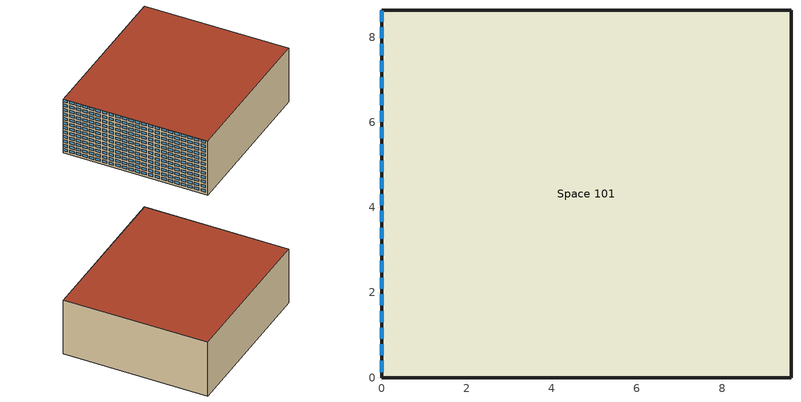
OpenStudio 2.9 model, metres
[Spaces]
Space 101
 floor adiabatic: 9.62,8.63 9.62,0 0,0 0,8.63 z0
 wall outside: 0,8.63 0,0 9.62,0 9.62,8.63 0,8.63 z0:3.5
 window: 0,0.39 0,0.13 / 0,0.78 0,0.52 / 0,1.18 0,0.92 / 0,1.56 0,1.3 / 0,1.96 0,1.7 / 0,2.35 0,2.09 / 0,2.74 0,2.48 / 0,3.13 0,2.87 / 0,3.92 0,3.66 / 0,4.31 0,4.05 / 0,4.7 0,4.44 / 0,5.09 0,4.83 / 0,5.49 0,5.23 / 0,5.88 0,5.62 / 0,6.27 0,6.01 / 0,6.66 0,6.4 / 0,7.06 0,6.8 / 0,7.45 0,7.19 / 0,7.84 0,7.58 / 0,8.23 0,7.97 / 0,8.62 0,8.36 z0.14:0.29; 0,0.39 0,0.13 / 0,0.78 0,0.52 z0.43:0.58; 0,0.39 0,0.13 / 0,0.78 0,0.52 z0.72:0.87; 0,0.39 0,0.13 / 0,0.78 0,0.52 z1.02:1.17; 0,0.39 0,0.13 / 0,0.78 0,0.52 z1.31:1.46; 0,0.39 0,0.13 / 0,0.78 0,0.52 z1.6:1.75; 0,0.39 0,0.13 / 0,0.78 0,0.52 z1.89:2.04; 0,0.39 0,0.13 / 0,0.78 0,0.52 z2.18:2.33; 0,0.39 0,0.13 / 0,0.78 0,0.52 z2.47:2.62; 0,0.39 0,0.13 / 0,0.78 0,0.52 z2.77:2.92; 0,0.39 0,0.13 / 0,0.78 0,0.52 z3.06:3.21; 0,1.17 0,0.91 / 0,1.56 0,1.3 / 0,1.96 0,1.7 / 0,2.74 0,2.48 / 0,2.35 0,2.09 / 0,3.13 0,2.87 / 0,3.53 0,3.27 / 0,3.92 0,3.66 / 0,4.7 0,4.44 / 0,5.09 0,4.83 / 0,5.49 0,5.23 / 0,5.88 0,5.62 / 0,6.27 0,6.01 / 0,6.66 0,6.4 / 0,7.06 0,6.8 / 0,7.45 0,7.19 / 0,7.84 0,7.58 / 0,8.23 0,7.97 / 0,8.62 0,8.36 z0.42:0.57; 0,1.17 0,0.91 / 0,1.56 0,1.3 / 0,1.96 0,1.7 / 0,2.35 0,2.09 / 0,2.72 0,2.48 / 0,3.13 0,2.87 / 0,3.53 0,3.27 / 0,3.92 0,3.66 / 0,4.31 0,4.05 / 0,4.7 0,4.44 / 0,5.09 0,4.83 / 0,5.49 0,5.23 / 0,5.88 0,5.62 / 0,6.27 0,6.01 / 0,6.66 0,6.4 / 0,7.06 0,6.8 / 0,7.45 0,7.19 / 0,7.84 0,7.58 / 0,8.23 0,7.97 / 0,8.62 0,8.36 z0.71:0.86; 0,1.17 0,0.91 / 0,1.56 0,1.3 / 0,1.96 0,1.7 / 0,2.74 0,2.48 / 0,2.35 0,2.09 / 0,3.13 0,2.87 / 0,3.53 0,3.27 / 0,3.92 0,3.66 / 0,4.31 0,4.05 / 0,4.7 0,4.44 / 0,5.09 0,4.83 / 0,5.49 0,5.23 / 0,5.88 0,5.62 / 0,6.27 0,6.01 / 0,6.66 0,6.4 / 0,7.06 0,6.8 / 0,7.45 0,7.19 / 0,7.84 0,7.58 / 0,8.23 0,7.97 / 0,8.62 0,8.36 z1.01:1.16; 0,1.17 0,0.91 / 0,1.56 0,1.3 / 0,1.96 0,1.7 / 0,2.35 0,2.09 / 0,2.74 0,2.48 / 0,3.13 0,2.87 / 0,3.53 0,3.27 / 0,3.92 0,3.66 / 0,4.31 0,4.05 / 0,4.7 0,4.44 / 0,5.09 0,4.83 / 0,5.49 0,5.23 / 0,5.88 0,5.62 / 0,6.27 0,6.01 / 0,6.66 0,6.4 / 0,7.06 0,6.8 / 0,7.45 0,7.19 / 0,7.84 0,7.58 / 0,8.23 0,7.97 / 0,8.62 0,8.36 z1.3:1.45; 0,1.17 0,0.91 / 0,1.56 0,1.3 / 0,1.96 0,1.7 / 0,2.74 0,2.48 / 0,2.35 0,2.09 / 0,3.13 0,2.87 / 0,3.53 0,3.27 / 0,3.92 0,3.66 / 0,4.31 0,4.05 / 0,4.7 0,4.44 / 0,5.09 0,4.83 / 0,5.49 0,5.23 / 0,5.88 0,5.62 / 0,6.27 0,6.01 / 0,6.66 0,6.4 / 0,7.06 0,6.8 / 0,7.45 0,7.19 / 0,7.84 0,7.58 / 0,8.23 0,7.97 / 0,8.62 0,8.36 z1.59:1.74; 0,1.17 0,0.91 / 0,1.56 0,1.3 / 0,1.96 0,1.7 / 0,2.35 0,2.09 / 0,2.74 0,2.48 / 0,3.13 0,2.87 / 0,3.53 0,3.27 / 0,3.92 0,3.66 / 0,4.31 0,4.05 / 0,4.7 0,4.44 / 0,5.09 0,4.83 / 0,5.49 0,5.23 / 0,5.88 0,5.62 / 0,6.27 0,6.01 / 0,6.66 0,6.4 / 0,7.06 0,6.8 / 0,7.45 0,7.19 / 0,7.84 0,7.58 / 0,8.23 0,7.97 / 0,8.62 0,8.36 z1.88:2.03; 0,1.17 0,0.91 / 0,1.56 0,1.3 / 0,1.96 0,1.7 / 0,2.35 0,2.09 / 0,2.74 0,2.48 / 0,3.13 0,2.87 / 0,3.53 0,3.27 / 0,3.92 0,3.66 / 0,4.31 0,4.05 / 0,4.7 0,4.44 / 0,5.09 0,4.83 / 0,5.49 0,5.23 / 0,5.88 0,5.62 / 0,6.27 0,6.01 / 0,6.66 0,6.4 / 0,7.06 0,6.8 / 0,7.45 0,7.19 / 0,7.84 0,7.58 / 0,8.23 0,7.97 / 0,8.62 0,8.36 z2.17:2.32; 0,1.17 0,0.91 / 0,1.56 0,1.3 / 0,1.96 0,1.7 / 0,2.35 0,2.09 / 0,2.74 0,2.48 / 0,3.13 0,2.87 / 0,3.53 0,3.27 / 0,3.92 0,3.66 / 0,4.31 0,4.05 / 0,4.7 0,4.44 / 0,5.09 0,4.83 / 0,5.49 0,5.23 / 0,5.88 0,5.62 / 0,6.27 0,6.01 / 0,6.66 0,6.4 / 0,7.06 0,6.8 / 0,7.45 0,7.19 / 0,7.84 0,7.58 / 0,8.23 0,7.97 / 0,8.62 0,8.36 z2.46:2.61; 0,1.17 0,0.91 / 0,1.56 0,1.3 / 0,1.96 0,1.7 / 0,2.35 0,2.09 / 0,2.74 0,2.48 / 0,3.13 0,2.87 / 0,3.53 0,3.27 / 0,3.92 0,3.66 / 0,4.31 0,4.05 / 0,4.7 0,4.44 / 0,5.09 0,4.83 / 0,5.49 0,5.23 / 0,5.88 0,5.62 / 0,6.27 0,6.01 / 0,6.66 0,6.4 / 0,7.06 0,6.8 / 0,7.45 0,7.19 / 0,7.84 0,7.58 / 0,8.23 0,7.97 / 0,8.62 0,8.36 z2.76:2.91; 0,1.17 0,0.91 / 0,1.56 0,1.3 / 0,1.96 0,1.7 / 0,2.35 0,2.09 / 0,2.74 0,2.48 / 0,3.13 0,2.87 / 0,3.53 0,3.27 / 0,3.92 0,3.66 / 0,4.31 0,4.05 / 0,4.7 0,4.44 / 0,5.09 0,4.83 / 0,5.49 0,5.23 / 0,5.88 0,5.62 / 0,6.27 0,6.01 / 0,6.66 0,6.4 / 0,7.06 0,6.8 / 0,7.45 0,7.19 / 0,7.84 0,7.58 / 0,8.23 0,7.97 / 0,8.62 0,8.36 z3.05:3.2; 0,3.53 0,3.27 z0.14:0.3; 0,4.31 0,4.05 z0.42:0.58; 0,8.62 0,8.36 / 0,8.23 0,7.97 / 0,7.84 0,7.58 / 0,7.45 0,7.19 / 0,7.06 0,6.8 / 0,6.66 0,6.4 / 0,6.27 0,6.01 / 0,5.88 0,5.62 / 0,5.49 0,5.23 / 0,5.09 0,4.83 / 0,4.7 0,4.44 / 0,4.31 0,4.05 / 0,3.92 0,3.66 / 0,3.53 0,3.27 / 0,3.13 0,2.87 / 0,2.74 0,2.48 / 0,2.35 0,2.09 / 0,1.96 0,1.7 / 0,1.56 0,1.3 / 0,1.17 0,0.91 / 0,0.78 0,0.52 / 0,0.39 0,0.13 z3.34:3.49
 roof outside: 9.62,0 9.62,8.63 0,8.63 0,0 z3.5
[Building]
Building 1: Space Type=189.1-2009 - Office - OpenOffice - CZ4-8; Default Construction Set=189.1-2009 - CZ5 - Office
[Site]
Site 1
[ClimateZones]
Climate Zone Institution Name 1=ASHRAE; Climate Zone Document Name 1=ANSI/ASHRAE Standard 169; Climate Zone Document Year 1=2006; Climate Zone Institution Name 2=CEC; Climate Zone Document Name 2=California Climate Zone Descriptions; Climate Zone Document Year 2=1995
[DefaultConstructionSet]
189.1-2009 - CZ5 - Office: Default Exterior Surface Constructions=Default Surface Constructions 13; Default Interior Surface Constructions=Default Surface Constructions 14; Default Ground Contact Surface Constructions=Default Surface Constructions 15; Default Exterior SubSurface Constructions=Default Sub Surface Constructions 9; Default Interior SubSurface Constructions=Default Sub Surface Constructions 10; Interior Partition Construction=Interior Partition
[DefaultSurfaceConstructions]
Name | Floor Construction | Wall Construction | Roof Ceiling Construction
Default Surface Constructions 13 | ExtSlabCarpet 4in ClimateZone 1-8 | ASHRAE 189.1-2009 ExtWall Mass ClimateZone 5 | ASHRAE 189.1-2009 ExtRoof IEAD ClimateZone 2-5
Default Surface Constructions 14 | Interior Floor | Interior Wall | Interior Ceiling
Default Surface Constructions 15 | ExtSlabCarpet 4in ClimateZone 1-8 | ExtSlabCarpet 4in ClimateZone 1-8 | ExtSlabCarpet 4in ClimateZone 1-8
[Construction]
ExtSlabCarpet 4in ClimateZone 1-8: MAT-CC05 4 HW CONCRETE, CP02 CARPET PAD
Interior Floor: F16 Acoustic tile, F05 Ceiling air space resistance, M11 100mm lightweight concrete
Interior Wall: G01a 19mm gypsum board, F04 Wall air space resistance, G01a 19mm gypsum board
Interior Ceiling: M11 100mm lightweight concrete, F05 Ceiling air space resistance, F16 Acoustic tile
Exterior Door: F08 Metal surface, I01 25mm insulation board
Interior Window: Clear 3mm
Interior Door; Interior Partition: G05 25mm wood
ASHRAE 189.1-2009 ExtRoof IEAD ClimateZone 2-5: Roof Membrane, Roof Insulation [21], Metal Decking
ASHRAE 189.1-2009 ExtWindow ClimateZone 4-5: Theoretical Glass [207]
ASHRAE 189.1-2009 ExtWall Mass ClimateZone 5: 1IN Stucco, 8IN Concrete HW, Wall Insulation [40], 1/2IN Gypsum
[Material] Thermal Absorptance=0.9
Name | Roughness | Thickness {m} | Conductivity {W/m-K} | Density {kg/m3} | Specific Heat {J/kg-K} | Solar Absorptance | Visible Absorptance
MAT-CC05 4 HW CONCRETE | Rough | 0.1016 | 1.311 | 2240 | 836.8 | 0.85 | 0.85
1IN Stucco | Smooth | 0.0253 | 0.6918 | 1858 | 837 | 0.92 | 0.92
8IN Concrete HW | MediumRough | 0.2033 | 1.7296 | 2243 | 837 | 0.65 | 0.65
1/2IN Gypsum | Smooth | 0.0127 | 0.16 | 784.9 | 830 | 0.4 | 0.4
Roof Membrane | VeryRough | 0.0095 | 0.16 | 1121.29 | 1460 | 0.7 | 0.7
Metal Decking | MediumSmooth | 0.0015 | 45.006 | 7680 | 418.4 | 0.6 | 0.6
F16 Acoustic tile | MediumSmooth | 0.0191 | 0.06 | 368 | 590 | 0.3 | 0.3
M11 100mm lightweight concrete | MediumRough | 0.1016 | 0.53 | 1280 | 840 | 0.5 | 0.5
G01a 19mm gypsum board | MediumSmooth | 0.019 | 0.16 | 800 | 1090 | 0.4 | 0.4
F08 Metal surface | Smooth | 0.0008 | 45.28 | 7824 | 500 | 0.7 | 0.7
I01 25mm insulation board | MediumRough | 0.0254 | 0.03 | 43 | 1210 | 0.6 | 0.6
G05 25mm wood | MediumSmooth | 0.0254 | 0.15 | 608 | 1630 | 0.5 | 0.5
Roof Insulation [21] | MediumRough | 0.2105 | 0.049 | 265 | 836.8 | 0.7 | 0.7
Wall Insulation [40] | MediumRough | 0.0794 | 0.0432 | 91 | 837 | 0.5 | 0.5
[Material:NoMass]
CP02 CARPET PAD: Roughness=Smooth; Thermal Resistance {m2-K/W}=0.1; Thermal Absorptance=0.9; Solar Absorptance=0.8; Visible Absorptance=0.8
[Material:AirGap]
Name | Thermal Resistance {m2-K/W}
F05 Ceiling air space resistance | 0.18
F04 Wall air space resistance | 0.15
[DefaultSubSurfaceConstructions]
Name | Fixed Window Construction | Operable Window Construction | Door Construction | Tubular Daylight Dome Construction | Tubular Daylight Diffuser Construction
Default Sub Surface Constructions 9 | ASHRAE 189.1-2009 ExtWindow ClimateZone 4-5 | ASHRAE 189.1-2009 ExtWindow ClimateZone 4-5 | Exterior Door | Interior Window | Interior Window
Default Sub Surface Constructions 10 | Interior Window | Interior Window | Interior Door
[WindowMaterial:Glazing] Optical Data Type=SpectralAverage; Thickness {m}=0.003; Back Side Solar Reflectance at Normal Incidence=0; Back Side Visible Reflectance at Normal Incidence=0; Infrared Transmittance at Normal Incidence=0; Dirt Correction Factor for Solar and Visible Transmittance=1; Solar Diffusing=No
Name | Solar Transmittance at Normal Incidence | Front Side Solar Reflectance at Normal Incidence | Visible Transmittance at Normal Incidence | Front Side Visible Reflectance at Normal Incidence | Front Side Infrared Hemispherical Emissivity | Back Side Infrared Hemispherical Emissivity | Conductivity {W/m-K}
Clear 3mm | 0.837 | 0.075 | 0.898 | 0.081 | 0.84 | 0.84 | 0.9
Theoretical Glass [207] | 0.3311 | 0.6189 | 0.44 | 0.51 | 0.9 | 0.9 | 0.0133
[WindowMaterial:Blind]
Window Material Blind 1: Slat Width {m}=0.025; Slat Separation {m}=0.01875; Front Side Slat Beam Solar Reflectance=0.5; Back Side Slat Beam Solar Reflectance=0.5; Front Side Slat Diffuse Solar Reflectance=0.5; Back Side Slat Diffuse Solar Reflectance=0.5; Slat Beam Visible Transmittance=0
[SpaceType]
189.1-2009 - Office - OpenOffice - CZ4-8: Default Schedule Set=189.1-2009 - Office - OpenOffice - CZ4-8 Schedule Set; Design Specification Outdoor Air Object=189.1-2009 - Office - OpenOffice - CZ4-8 Ventilation; Standards Building Type=Office; Standards Space Type=OpenOffice
[DefaultScheduleSet]
189.1-2009 - Office - OpenOffice - CZ4-8 Schedule Set: Number of People Schedule=Office Work Occ; People Activity Level Schedule=Office Activity; Lighting Schedule=Office Bldg Light; Electric Equipment Schedule=Office Bldg Equip; Infiltration Schedule=Office Infil Quarter On
[Lights:Definition]
189.1-2009 - Office - OpenOffice - CZ4-8 Lights Definition: Design Level Calculation Method=Watts/Area; Watts per Space Floor Area {W/m2}=10.6563
[Lights]
189.1-2009 - Office - OpenOffice - CZ4-8 Lights: Lights Definition=189.1-2009 - Office - OpenOffice - CZ4-8 Lights Definition; Space or SpaceType=189.1-2009 - Office - OpenOffice - CZ4-8
[DesignSpecification:OutdoorAir]
189.1-2009 - Office - OpenOffice - CZ4-8 Ventilation: Outdoor Air Method=Sum; Outdoor Air Flow per Person {m3/s-person}=0.00943895
[People:Definition]
189.1-2009 - Office - OpenOffice - CZ4-8 People Definition: Number of People Calculation Method=People/Area; People per Space Floor Area {person/m2}=0.0565105; Fraction Radiant=0.3
[People]
189.1-2009 - Office - OpenOffice - CZ4-8 People: People Definition=189.1-2009 - Office - OpenOffice - CZ4-8 People Definition; Space or SpaceType=189.1-2009 - Office - OpenOffice - CZ4-8
[SpaceInfiltration:DesignFlowRate]
189.1-2009 - Office - OpenOffice - CZ4-8 Infiltration: Space or SpaceType=189.1-2009 - Office - OpenOffice - CZ4-8; Design Flow Rate Calculation Method=Flow/ExteriorArea; Flow per Exterior Surface Area {m3/s-m2}=0.000226568
[ElectricEquipment:Definition]
189.1-2009 - Office - OpenOffice - CZ4-8 Electric Equipment Definition: Design Level Calculation Method=Watts/Area; Watts per Space Floor Area {W/m2}=7.64238
[ElectricEquipment]
189.1-2009 - Office - OpenOffice - CZ4-8 Electric Equipment: Electric Equipment Definition=189.1-2009 - Office - OpenOffice - CZ4-8 Electric Equipment Definition; Space or SpaceType=189.1-2009 - Office - OpenOffice - CZ4-8
[ShadingControl]
Shading Control 1: Shading Type=InteriorBlind; Shading Device Material=Window Material Blind 1
[BuildingStory]
Building Story 1: Nominal Z Coordinate {m}=0; Nominal Floor to Floor Height {m}=3.5
[Space]
Space 101: Building Story=Building Story 1; Thermal Zone=Thermal Zone 1
[ThermalZone]
Thermal Zone 1: Use Ideal Air Loads=No
[Sizing:Zone]
Thermal Zone 1: Zone Cooling Design Supply Air Temperature Input Method=SupplyAirTemperature; Zone Cooling Design Supply Air Temperature {C}=14; Zone Cooling Design Supply Air Temperature Difference {deltaC}=11.11; Zone Heating Design Supply Air Temperature Input Method=SupplyAirTemperature; Zone Heating Design Supply Air Temperature {C}=40; Zone Heating Design Supply Air Temperature Difference {deltaC}=11.11; Zone Cooling Design Supply Air Humidity Ratio {kg-H2O/kg-air}=0.0085; Zone Heating Design Supply Air Humidity Ratio {kg-H2O/kg-air}=0.008; Cooling Design Air Flow Method=DesignDay; Heating Design Air Flow Method=DesignDay; Account for Dedicated Outdoor Air System=No; Dedicated Outdoor Air System Control Strategy=NeutralSupplyAir; Dedicated Outdoor Air Low Setpoint Temperature for Design {C}=autosize; Dedicated Outdoor Air High Setpoint Temperature for Design {C}=autosize
[Schedule:Ruleset]
Name | Default Day Schedule | Summer Design Day Schedule | Winter Design Day Schedule
Office Bldg Light | Office Bldg Light Default Schedule | Office Bldg Light Summer Design Day | Office Bldg Light Winter Design Day
Office Activity | Office Activity Default Schedule | Office Activity Summer Design Day | Office Activity Winter Design Day
Office Infil Quarter On | Office Infil Quarter On Default Schedule | Office Infil Quarter On Summer Design Day | Office Infil Quarter On Winter Design Day
Office Bldg Equip | Office Bldg Equip Default Schedule | Office Bldg Equip Summer Design Day | Office Bldg Equip Winter Design Day
Office Work Occ | Office Bldg Occ Default Schedule | Office Bldg Occ Summer Design Day | Office Bldg Occ Winter Design Day
[Schedule:Day]
Office Bldg Light Default Schedule: 5, 0, 0.05, 7, 0, 0.1, 8, 0, 0.3, 17, 0, 0.9, 18, 0, 0.7, 20, 0, 0.5, 22, 0, 0.3, 23, 0, 0.1, 24, 0, 0.05
Office Bldg Light Summer Design Day; Office Infil Quarter On Rule 1 Day Schedule; Office Bldg Equip Summer Design Day: 24, 0, 1
Office Bldg Light Winter Design Day; Office Bldg Equip Winter Design Day; Office Bldg Occ Winter Design Day; Office Bldg Occ Rule 1 Day Schedule: 24, 0, 0
Office Bldg Light Rule 1 Day Schedule: 24, 0, 0.05
Office Bldg Light Rule 2 Day Schedule: 6, 0, 0.05, 8, 0, 0.1, 14, 0, 0.5, 17, 0, 0.15, 24, 0, 0.05
Office Activity Default Schedule; Office Activity Summer Design Day; Office Activity Winter Design Day: 24, 0, 132
Office Infil Quarter On Default Schedule; Office Infil Quarter On Summer Design Day: 6, 0, 1, 22, 0, 0.25, 24, 0, 1
Office Infil Quarter On Winter Design Day; Office Infil Quarter On Rule 2 Day Schedule: 6, 0, 1, 18, 0, 0.25, 24, 0, 1
Office Bldg Equip Default Schedule: 8, 0, 0.4, 12, 0, 0.9, 13, 0, 0.8, 17, 0, 0.9, 18, 0, 0.8, 20, 0, 0.6, 22, 0, 0.5, 24, 0, 0.4
Office Bldg Equip Rule 1 Day Schedule: 24, 0, 0.3
Office Bldg Equip Rule 2 Day Schedule: 6, 0, 0.3, 8, 0, 0.4, 14, 0, 0.5, 17, 0, 0.35, 24, 0, 0.3
Office Bldg Occ Default Schedule: 6, 0, 0, 7, 0, 0.1, 8, 0, 0.2, 12, 0, 0.85, 13, 0, 0.5, 17, 0, 0.85, 18, 0, 0.7, 20, 0, 0.4, 22, 0, 0.1, 24, 0, 0.05
Office Bldg Occ Summer Design Day: 6, 0, 0, 22, 0, 1, 24, 0, 0.05
Office Bldg Occ Rule 2 Day Schedule: 6, 0, 0, 8, 0, 0.1, 14, 0, 0.4, 17, 0, 0.1, 24, 0, 0
[Schedule:Rule] Apply Monday=No; Apply Tuesday=No; Apply Wednesday=No; Apply Thursday=No; Apply Friday=No; Date Specification Type=DateRange; Start Month=1; Start Day=1; End Month=12; End Day=31
Name | Schedule Ruleset | Rule Order | Day Schedule | Apply Sunday | Apply Saturday
Office Bldg Light Rule 1 | Office Bldg Light | 0 | Office Bldg Light Rule 1 Day Schedule | Yes | No
Office Bldg Light Rule 2 | Office Bldg Light | 1 | Office Bldg Light Rule 2 Day Schedule | No | Yes
Office Infil Quarter On Rule 1 | Office Infil Quarter On | 0 | Office Infil Quarter On Rule 1 Day Schedule | Yes | No
Office Infil Quarter On Rule 2 | Office Infil Quarter On | 1 | Office Infil Quarter On Rule 2 Day Schedule | No | Yes
Office Bldg Equip Rule 1 | Office Bldg Equip | 0 | Office Bldg Equip Rule 1 Day Schedule | Yes | No
Office Bldg Equip Rule 2 | Office Bldg Equip | 1 | Office Bldg Equip Rule 2 Day Schedule | No | Yes
Office Work Occ Rule 1 | Office Work Occ | 0 | Office Bldg Occ Rule 1 Day Schedule | Yes | No
Office Work Occ Rule 2 | Office Work Occ | 1 | Office Bldg Occ Rule 2 Day Schedule | No | Yes
